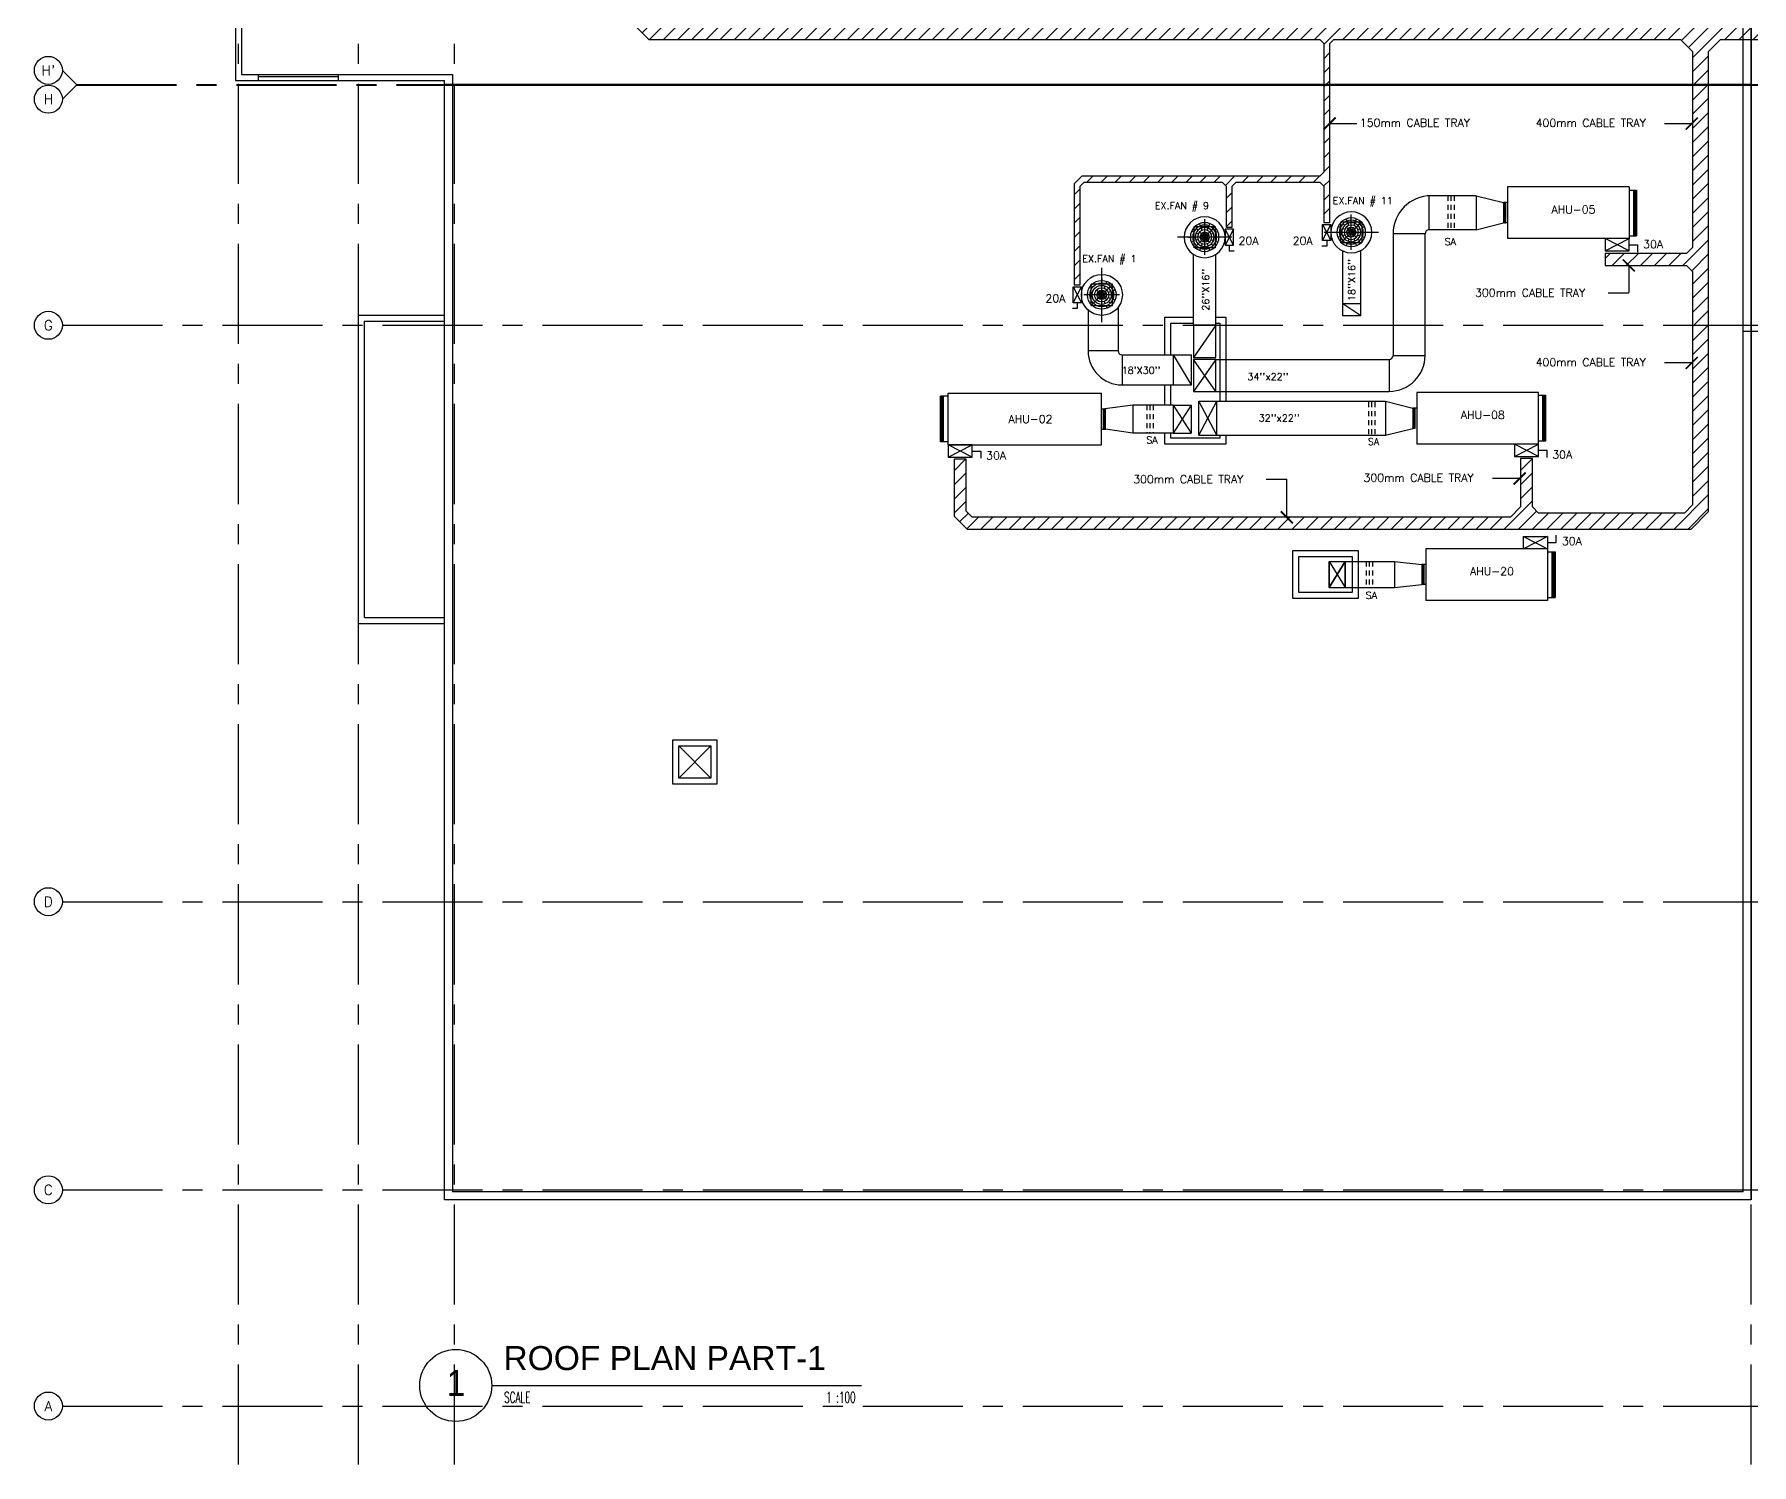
# Model space of a CAD drawing. Extents: x 88808.2 to 88901.9, y 39921.6 to 40000.1.
# Drawn here: x 88808.23 to 88851.14, y 39921.62 to 39957.35 of the extents above; entities that cross this region are included whole.
import ezdxf
from ezdxf.enums import TextEntityAlignment as Align

# ---------------------------------------------------------------- set-up
doc = ezdxf.new("R2010")
doc.units = 0
doc.header["$MEASUREMENT"] = 0
doc.linetypes.add('CENTERX2', pattern=[4, 2.5, -0.5, 0.5, -0.5])
doc.linetypes.add('HIDDEN2', pattern=[0.1875, 0.125, -0.0625])
doc.layers.get('0').update_dxf_attribs({"color": 9, "linetype": 'CONTINUOUS'})
for name, color, linetype in [('AX', 9, 'CONTINUOUS'), ('AX-CR', 7, 'CONTINUOUS'), ('AX-TXT', 6, 'CONTINUOUS'), ('AXES', 11, 'CENTERX2'), ('CER', 2, 'CONTINUOUS'), ('CTXT', 6, 'CONTINUOUS'), ('DOOR', 9, 'CONTINUOUS'), ('DOOR-NO', 11, 'CONTINUOUS'), ('DUCT', 11, 'CONTINUOUS'), ('E-HATCH', 11, 'CONTINUOUS'), ('E-SOCKETS', 4, 'CONTINUOUS'), ('E-TRAY', 2, 'CONTINUOUS'), ('E-TXT', 2, 'CONTINUOUS'), ('EJ', 9, 'CONTINUOUS'), ('EXDUCT', 11, 'CONTINUOUS'), ('PROJ-L', 9, 'CONTINUOUS'), ('RM-NAME', 2, 'CONTINUOUS'), ('ROOF', 9, 'CONTINUOUS'), ('ROOF1', 11, 'CONTINUOUS'), ('SAD', 11, 'CONTINUOUS'), ('SCD', 2, 'CONTINUOUS'), ('SHAFTS', 9, 'CONTINUOUS'), ('TEXT-AC', 2, 'CONTINUOUS'), ('TEXTN', 2, 'CONTINUOUS'), ('WALL', 9, 'CONTINUOUS'), ('WIN', 9, 'CONTINUOUS')]:
    doc.layers.add(name, color=color, linetype=linetype)
doc.styles.add('ROMANS', font='ROMANS.shx')
doc.styles.add('TTXT', font='ARIAL.TTF', dxfattribs={"width": 0.6})
doc.dimstyles.new('STANDARD in', dxfattribs={"dimtxt": 0.24, "dimasz": 0.1, "dimexe": 0.07, "dimexo": 0.07, "dimgap": 0.05, "dimtad": 1, "dimdec": 3, "dimzin": 0, "dimdsep": 46, "dimtxsty": 'ROMANS', "dimblk": 'ARCHTICK', "dimcen": 0.05, "dimdle": 0.05, "dimclrd": 4, "dimclre": 4, "dimclrt": 2, "dimadec": 0, "dimazin": 0, "dimtfac": 1, "dimtdec": 3, "dimtmove": 2, "dimatfit": 3, "dimldrblk": 'ARCHTICK', "dimfxl": 0, "dimtolj": 1, "dimtzin": 0, "dimarcsym": 0})

# ---------------------------------------------------------------- blocks, each defined once
blk = doc.blocks.new('AXL')
at = {"layer": 'AX-CR'}
blk.add_circle((-350, 0), 350, dxfattribs=at)
at = {"layer": 'AX-TXT', "style": 'ROMANS'}
blk.add_attdef('AX', text='', height=250, dxfattribs=at).set_placement((-350, 0), align=Align.MIDDLE)

msp = doc.modelspace()

# ---------------------------------------------------------------- hatches: boundary and pattern name
at = {"layer": 'DOOR-NO'}
h = msp.add_hatch(dxfattribs=at)
h.set_pattern_fill('ANSI37', color=11, scale=100, angle=180, style=0)
h.set_pattern_definition([(225, (88839.440736, 40112.311129), (0.0088388347, -0.0088388348), []), (315, (88839.440736, 40112.311129), (0.0088388347, 0.0088388348), [])])
h.paths.add_polyline_path([(88844.986, 39953.145), (88844.936, 39953.145), (88844.936, 39952.639), (88844.986, 39952.639)])
h = msp.add_hatch(dxfattribs=at)
h.set_pattern_fill('ANSI37', color=11, scale=100, style=0)
h.set_pattern_definition([(45, (88840.488557, 39788.318271), (-0.0088388347, 0.0088388348), []), (135, (88840.488557, 39788.318271), (-0.0088388347, -0.0088388348), [])])
h.paths.add_polyline_path([(88834.944, 39947.485), (88834.994, 39947.485), (88834.994, 39947.991), (88834.944, 39947.991)])
h = msp.add_hatch(dxfattribs=at)
h.set_pattern_fill('ANSI37', color=11, scale=100, angle=180, style=0)
h.set_pattern_definition([(225, (88837.175992, 40107.178969), (0.0088388347, -0.0088388348), []), (315, (88837.175992, 40107.178969), (0.0088388347, 0.0088388348), [])])
h.paths.add_polyline_path([(88842.721, 39948.012), (88842.671, 39948.012), (88842.671, 39947.506), (88842.721, 39947.506)])
h = msp.add_hatch(dxfattribs=at)
h.set_pattern_fill('ANSI37', color=11, scale=100, angle=180, style=0)
h.set_pattern_definition([(225, (88837.404071, 40103.273572), (0.0088388347, -0.0088388348), []), (315, (88837.404071, 40103.273572), (0.0088388347, 0.0088388348), [])])
h.paths.add_polyline_path([(88842.949, 39944.107), (88842.899, 39944.107), (88842.899, 39943.601), (88842.949, 39943.601)])
at = {"layer": 'E-HATCH', "linetype": 'Continuous'}
h = msp.add_hatch(dxfattribs=at)
h.set_pattern_fill('ANSI31', color=256, scale=2, style=0)
h.paths.add_polyline_path([(88858.336, 39957.819), (88858.236, 39957.919), (88858.236, 39959.45), (88857.636, 39959.45), (88857.636, 39958.019), (88857.436, 39957.819), (88856.679, 39957.819), (88856.479, 39958.019), (88856.479, 39959.45), (88855.879, 39959.45), (88855.879, 39958.019), (88855.679, 39957.819), (88850.265, 39957.819), (88849.965, 39958.119), (88849.965, 39968.695), (88849.639, 39969.02), (88845.47, 39969.02), (88845.47, 39968.72), (88849.515, 39968.72), (88849.665, 39968.57), (88849.665, 39958.119), (88849.365, 39957.819), (88841.154, 39957.819), (88841.054, 39957.919), (88841.054, 39961.442), (88840.904, 39961.442), (88840.904, 39957.919), (88840.804, 39957.819), (88836.322, 39957.819), (88836.222, 39957.919), (88836.222, 39959.481), (88836.072, 39959.481), (88836.072, 39957.919), (88835.972, 39957.819), (88830.65, 39957.819), (88830.45, 39958.019), (88830.45, 39965.443), (88830.05, 39965.443), (88830.05, 39958.019), (88829.65, 39957.619), (88823.752, 39957.619), (88823.552, 39957.819), (88823.552, 39976.092), (88823.152, 39976.092), (88823.152, 39957.653), (88823.586, 39957.219), (88840.348, 39957.219), (88840.448, 39957.119), (88840.448, 39953.904), (88840.348, 39953.804), (88834.402, 39953.804), (88834.215, 39953.617), (88834.215, 39951.091), (88834.365, 39951.091), (88834.365, 39953.554), (88834.465, 39953.654), (88837.912, 39953.654), (88838.012, 39953.554), (88838.012, 39952.531), (88838.162, 39952.531), (88838.162, 39953.554), (88838.262, 39953.654), (88840.348, 39953.654), (88840.448, 39953.554), (88840.448, 39952.652), (88840.598, 39952.652), (88840.598, 39957.119), (88840.698, 39957.219), (88849.365, 39957.219), (88849.665, 39956.919), (88849.665, 39952.025), (88849.515, 39951.875), (88847.476, 39951.875), (88847.476, 39951.575), (88849.515, 39951.575), (88849.665, 39951.425), (88849.665, 39945.591), (88849.465, 39945.391), (88845.811, 39945.391), (88845.661, 39945.541), (88845.661, 39946.755), (88845.361, 39946.755), (88845.361, 39945.541), (88845.111, 39945.291), (88831.664, 39945.291), (88831.514, 39945.441), (88831.514, 39946.734), (88831.214, 39946.734), (88831.214, 39945.316), (88831.539, 39944.991), (88849.63, 39944.991), (88850.065, 39945.425), (88850.065, 39956.919), (88850.365, 39957.219), (88862.173, 39957.219), (88862.173, 39957.819), (88859.36, 39957.819), (88859.16, 39958.019), (88859.16, 39959.45), (88858.56, 39959.45), (88858.56, 39957.919), (88858.46, 39957.819)])

# ---------------------------------------------------------------- linework, layer by layer
at = {"layer": 'AXES'}
for p, q in [((88813.33, 39921.615), (88813.33, 39999.428)), ((88816.33, 39921.615), (88816.33, 39999.428)), ((88818.73, 39921.615), (88818.73, 39999.428)), ((88851.13, 39921.615), (88851.13, 39999.078)), ((88809.28, 39956.1), (88808.93, 39956.45)), ((88809.28, 39956.08), (88808.93, 39955.73)), ((88809.28, 39956.1), (88876.97, 39956.1)), ((88809.28, 39956.08), (88876.97, 39956.08)), ((88808.93, 39950.08), (88876.97, 39950.08)), ((88808.93, 39935.68), (88876.97, 39935.68)), ((88808.93, 39928.48), (88876.97, 39928.48)), ((88808.93, 39923.08), (88876.97, 39923.08))]:
    msp.add_line(p, q, dxfattribs=at)
at = {"layer": 'CER', "color": 6}
msp.add_line((88819.659, 39923.593), (88828.897, 39923.593), dxfattribs=at)
msp.add_circle((88818.759, 39923.593), 0.9, dxfattribs=at)
at = {"layer": 'DOOR', "color": 0, "linetype": 'Continuous'}
msp.add_line((88850.93, 39949.93), (88860.97, 39949.93), dxfattribs=at)
at = {"layer": 'DOOR-NO'}
for p, q in [((88848.076, 39953.537), (88845.036, 39953.537)), ((88845.036, 39953.537), (88845.036, 39952.247)), ((88848.076, 39953.537), (88848.076, 39952.247)), ((88848.076, 39953.537), (88848.076, 39952.247)), ((88848.076, 39953.458), (88848.265, 39953.458)), ((88848.188, 39953.458), (88848.188, 39952.316)), ((88848.22, 39953.458), (88848.22, 39952.316)), ((88848.238, 39953.467), (88848.238, 39952.325)), ((88848.265, 39953.458), (88848.265, 39952.316)), ((88848.076, 39952.247), (88845.036, 39952.247)), ((88848.076, 39952.316), (88848.265, 39952.316)), ((88831.064, 39948.383), (88834.894, 39948.383)), ((88831.064, 39947.093), (88831.064, 39948.383)), ((88834.894, 39947.093), (88834.894, 39948.383)), ((88842.771, 39948.404), (88842.771, 39947.114)), ((88845.811, 39948.404), (88842.771, 39948.404)), ((88845.811, 39947.114), (88845.811, 39948.404)), ((88845.811, 39947.114), (88845.811, 39948.404)), ((88831.064, 39948.314), (88830.875, 39948.314)), ((88830.875, 39947.171), (88830.875, 39948.314)), ((88830.902, 39947.162), (88830.902, 39948.305)), ((88830.92, 39947.171), (88830.92, 39948.314)), ((88830.951, 39947.171), (88830.951, 39948.314)), ((88845.811, 39948.335), (88846, 39948.335)), ((88845.923, 39947.193), (88845.923, 39948.335)), ((88845.955, 39947.193), (88845.955, 39948.335)), ((88845.973, 39947.184), (88845.973, 39948.326)), ((88846, 39947.193), (88846, 39948.335)), ((88831.064, 39947.171), (88830.875, 39947.171)), ((88831.064, 39947.093), (88834.894, 39947.093)), ((88845.811, 39947.114), (88842.771, 39947.114)), ((88845.811, 39947.193), (88846, 39947.193)), ((88846.039, 39944.499), (88842.999, 39944.499)), ((88842.999, 39944.499), (88842.999, 39943.209)), ((88846.039, 39944.499), (88846.039, 39943.209)), ((88846.039, 39944.499), (88846.039, 39943.209)), ((88846.039, 39944.421), (88846.228, 39944.421)), ((88846.151, 39944.421), (88846.151, 39943.278)), ((88846.183, 39944.421), (88846.183, 39943.278)), ((88846.201, 39944.43), (88846.201, 39943.287)), ((88846.228, 39944.421), (88846.228, 39943.278)), ((88846.039, 39943.209), (88842.999, 39943.209)), ((88846.039, 39943.278), (88846.228, 39943.278))]:
    msp.add_line(p, q, dxfattribs=at)
at = {"layer": 'DOOR-NO', "color": 3}
for p, q in [((88844.936, 39953.145), (88844.936, 39952.639)), ((88845.036, 39953.145), (88844.936, 39953.145)), ((88844.986, 39953.145), (88844.986, 39952.639)), ((88845.036, 39952.639), (88844.936, 39952.639)), ((88834.894, 39947.991), (88834.994, 39947.991)), ((88834.944, 39947.485), (88834.944, 39947.991)), ((88834.994, 39947.485), (88834.994, 39947.991)), ((88842.671, 39948.012), (88842.671, 39947.506)), ((88842.771, 39948.012), (88842.671, 39948.012)), ((88842.721, 39948.012), (88842.721, 39947.506)), ((88834.894, 39947.485), (88834.994, 39947.485)), ((88842.899, 39944.107), (88842.899, 39943.601)), ((88842.999, 39944.107), (88842.899, 39944.107)), ((88842.949, 39944.107), (88842.949, 39943.601)), ((88842.999, 39943.601), (88842.899, 39943.601))]:
    msp.add_line(p, q, dxfattribs=at)
at = {"layer": 'DUCT'}
for p, q in [((88843.081, 39952.467), (88843.081, 39953.317)), ((88844.255, 39953.317), (88843.131, 39953.317)), ((88844.255, 39953.317), (88844.936, 39953.145)), ((88844.255, 39953.317), (88844.255, 39952.467)), ((88842.181, 39952.367), (88842.181, 39949.33)), ((88842.981, 39952.367), (88842.181, 39952.367)), ((88842.981, 39949.33), (88842.981, 39952.367)), ((88844.255, 39952.467), (88843.081, 39952.467)), ((88844.255, 39952.467), (88844.936, 39952.639)), ((88837.195, 39950.08), (88837.195, 39951.852)), ((88837.755, 39950.08), (88837.755, 39951.855)), ((88840.921, 39950.319), (88840.921, 39951.938)), ((88841.371, 39950.319), (88841.371, 39951.947)), ((88837.755, 39949.23), (88842.081, 39949.23)), ((88842.081, 39949.23), (88842.081, 39948.43)), ((88842.181, 39949.33), (88842.981, 39949.33)), ((88837.755, 39948.43), (88842.081, 39948.43)), ((88835.675, 39948.088), (88834.981, 39947.991)), ((88835.675, 39948.088), (88835.675, 39947.388)), ((88836.687, 39948.088), (88835.675, 39948.088)), ((88836.687, 39948.088), (88837.137, 39948.088)), ((88841.99, 39948.184), (88842.671, 39948.012)), ((88841.99, 39948.184), (88841.99, 39947.334)), ((88841.99, 39947.334), (88842.671, 39947.506)), ((88835.675, 39947.388), (88834.994, 39947.485)), ((88836.687, 39947.388), (88835.675, 39947.388)), ((88836.687, 39947.388), (88837.137, 39947.388)), ((88842.218, 39944.179), (88842.218, 39943.529)), ((88842.218, 39944.179), (88842.899, 39944.107)), ((88842.218, 39943.529), (88842.899, 39943.601))]:
    msp.add_line(p, q, dxfattribs=at)
at = {"layer": 'DUCT', "color": 11}
for p, q in [((88837.473, 39951.844), (88837.473, 39952.731)), ((88841.401, 39952.666), (88840.873, 39952.138)), ((88840.873, 39952.138), (88840.873, 39952.666)), ((88840.873, 39952.666), (88841.401, 39952.666)), ((88841.034, 39952.682), (88841.012, 39952.738)), ((88841.137, 39951.964), (88841.137, 39952.851)), ((88841.244, 39952.682), (88841.266, 39952.738)), ((88841.401, 39952.666), (88841.401, 39952.138)), ((88838.155, 39952.281), (88836.793, 39952.281)), ((88837.203, 39952.404), (88837.148, 39952.428)), ((88837.178, 39952.286), (88837.238, 39952.286)), ((88837.737, 39952.545), (88837.209, 39952.017)), ((88837.209, 39952.017), (88837.209, 39952.545)), ((88837.209, 39952.545), (88837.737, 39952.545)), ((88837.31, 39952.221), (88837.255, 39952.199)), ((88837.313, 39952.356), (88837.258, 39952.38)), ((88837.31, 39952.455), (88837.268, 39952.498)), ((88837.369, 39952.562), (88837.347, 39952.618)), ((88837.474, 39952.284), (88837.352, 39952.411)), ((88837.474, 39952.286), (88837.352, 39952.158)), ((88837.474, 39952.286), (88837.366, 39952.243)), ((88837.474, 39952.286), (88837.368, 39952.332)), ((88837.411, 39952.45), (88837.39, 39952.506)), ((88837.474, 39952.284), (88837.433, 39952.394)), ((88837.474, 39952.286), (88837.433, 39952.176)), ((88837.474, 39952.284), (88837.597, 39952.411)), ((88837.474, 39952.284), (88837.516, 39952.394)), ((88837.474, 39952.286), (88837.581, 39952.332)), ((88837.474, 39952.286), (88837.582, 39952.243)), ((88837.474, 39952.286), (88837.597, 39952.158)), ((88837.474, 39952.286), (88837.516, 39952.176)), ((88837.537, 39952.45), (88837.558, 39952.506)), ((88837.58, 39952.562), (88837.601, 39952.618)), ((88837.636, 39952.356), (88837.691, 39952.38)), ((88837.638, 39952.455), (88837.68, 39952.498)), ((88837.638, 39952.221), (88837.694, 39952.199)), ((88837.77, 39952.286), (88837.71, 39952.286)), ((88837.737, 39952.545), (88837.737, 39952.017)), ((88837.746, 39952.404), (88837.801, 39952.428)), ((88841.82, 39952.402), (88840.458, 39952.402)), ((88840.864, 39952.297), (88840.808, 39952.275)), ((88840.867, 39952.524), (88840.812, 39952.548)), ((88840.843, 39952.406), (88840.903, 39952.406)), ((88840.975, 39952.341), (88840.919, 39952.319)), ((88840.977, 39952.476), (88840.922, 39952.5)), ((88840.975, 39952.575), (88840.933, 39952.618)), ((88840.975, 39952.236), (88840.933, 39952.192)), ((88841.139, 39952.405), (88841.016, 39952.532)), ((88841.139, 39952.406), (88841.016, 39952.279)), ((88841.139, 39952.406), (88841.031, 39952.363)), ((88841.139, 39952.406), (88841.032, 39952.452)), ((88841.076, 39952.57), (88841.055, 39952.626)), ((88841.076, 39952.24), (88841.055, 39952.184)), ((88841.139, 39952.405), (88841.097, 39952.514)), ((88841.139, 39952.406), (88841.097, 39952.296)), ((88841.139, 39952.405), (88841.261, 39952.532)), ((88841.139, 39952.405), (88841.18, 39952.514)), ((88841.139, 39952.406), (88841.245, 39952.452)), ((88841.139, 39952.406), (88841.247, 39952.363)), ((88841.139, 39952.406), (88841.261, 39952.279)), ((88841.139, 39952.406), (88841.18, 39952.296)), ((88841.202, 39952.57), (88841.223, 39952.626)), ((88841.202, 39952.24), (88841.223, 39952.184)), ((88841.3, 39952.476), (88841.355, 39952.5)), ((88841.303, 39952.575), (88841.345, 39952.618)), ((88841.303, 39952.341), (88841.359, 39952.319)), ((88841.303, 39952.236), (88841.345, 39952.192)), ((88841.435, 39952.406), (88841.375, 39952.406)), ((88841.41, 39952.524), (88841.465, 39952.548)), ((88841.414, 39952.297), (88841.47, 39952.275)), ((88837.199, 39952.176), (88837.143, 39952.154)), ((88837.737, 39952.017), (88837.209, 39952.017)), ((88837.31, 39952.115), (88837.268, 39952.072)), ((88837.369, 39952.008), (88837.347, 39951.952)), ((88837.411, 39952.12), (88837.39, 39952.064)), ((88837.537, 39952.12), (88837.558, 39952.064)), ((88837.58, 39952.008), (88837.601, 39951.952)), ((88837.638, 39952.115), (88837.68, 39952.072)), ((88837.75, 39952.176), (88837.805, 39952.154)), ((88841.401, 39952.138), (88840.873, 39952.138)), ((88841.034, 39952.128), (88841.012, 39952.072)), ((88841.244, 39952.128), (88841.266, 39952.072)), ((88834.904, 39950.159), (88834.904, 39951.52)), ((88834.64, 39950.577), (88834.64, 39951.105)), ((88834.64, 39950.577), (88835.168, 39951.105)), ((88835.168, 39951.105), (88834.64, 39951.105)), ((88834.901, 39950.84), (88834.774, 39950.962)), ((88834.9, 39950.84), (88834.853, 39950.946)), ((88834.9, 39951.252), (88834.9, 39951.196)), ((88834.9, 39951.136), (88834.9, 39951.076)), ((88834.9, 39950.84), (88835.027, 39950.962)), ((88834.9, 39950.84), (88834.943, 39950.948)), ((88834.965, 39951.003), (88834.987, 39951.059)), ((88835.009, 39951.115), (88835.031, 39951.171)), ((88835.07, 39951.004), (88835.113, 39951.045)), ((88835.168, 39950.577), (88835.168, 39951.105)), ((88835.178, 39950.945), (88835.234, 39950.966)), ((88835.341, 39950.841), (88834.455, 39950.841)), ((88834.64, 39950.577), (88835.168, 39950.577)), ((88834.901, 39950.84), (88834.774, 39950.717)), ((88834.901, 39950.84), (88834.792, 39950.881)), ((88834.901, 39950.84), (88834.792, 39950.798)), ((88834.9, 39950.84), (88834.853, 39950.733)), ((88834.9, 39950.84), (88835.009, 39950.881)), ((88834.9, 39950.84), (88835.027, 39950.717)), ((88834.9, 39950.84), (88835.009, 39950.798)), ((88834.9, 39950.84), (88834.943, 39950.732)), ((88834.9, 39950.544), (88834.9, 39950.604)), ((88834.965, 39950.676), (88834.987, 39950.62)), ((88835.009, 39950.564), (88835.031, 39950.508)), ((88835.065, 39950.902), (88835.121, 39950.924)), ((88835.065, 39950.777), (88835.121, 39950.756)), ((88835.07, 39950.675), (88835.113, 39950.634)), ((88835.178, 39950.734), (88835.234, 39950.713))]:
    msp.add_line(p, q, dxfattribs=at)
at = {"layer": 'DUCT', "color": 1}
for p, q in [((88837.062, 39952.286), (88837.118, 39952.286)), ((88840.727, 39952.406), (88840.783, 39952.406))]:
    msp.add_line(p, q, dxfattribs=at)
at = {"layer": 'DUCT', "linetype": 'ByBlock'}
for p, q in [((88837.755, 39950.08), (88837.195, 39949.28)), ((88837.755, 39948.43), (88837.195, 39949.23)), ((88837.755, 39949.23), (88837.195, 39948.43)), ((88837.777, 39948.184), (88841.99, 39948.184)), ((88837.777, 39947.334), (88841.99, 39947.334)), ((88840.586, 39944.179), (88842.218, 39944.179)), ((88840.586, 39944.179), (88842.218, 39944.179)), ((88840.586, 39943.529), (88840.586, 39944.179)), ((88840.586, 39944.179), (88840.586, 39943.529)), ((88840.986, 39943.529), (88840.986, 39944.179)), ((88840.986, 39944.179), (88840.986, 39943.529)), ((88840.586, 39943.529), (88842.218, 39943.529)), ((88840.586, 39943.529), (88842.218, 39943.529))]:
    msp.add_line(p, q, dxfattribs=at)
at = {"layer": 'DUCT', "color": 2, "linetype": 'ByBlock'}
for p, q in [((88840.586, 39943.529), (88840.986, 39944.179)), ((88840.586, 39944.179), (88840.986, 39943.529)), ((88840.986, 39944.179), (88840.586, 39943.529))]:
    msp.add_line(p, q, dxfattribs=at)
at = {"layer": 'DUCT', "color": 2}
msp.add_line((88840.586, 39944.179), (88840.986, 39943.529), dxfattribs=at)
at = {"layer": 'DUCT', "linetype": 'ByBlock'}
for points in [[(88837.195, 39950.08), (88837.195, 39949.28), (88837.755, 39949.28), (88837.755, 39950.08)], [(88837.195, 39949.23), (88837.195, 39948.43), (88837.755, 39948.43), (88837.755, 39949.23)]]:
    msp.add_lwpolyline(points, close=True, dxfattribs=at)
at = {"layer": 'DUCT'}
for radius in [0.1, 0.9]:
    msp.add_arc((88842.081, 39949.33), radius, 270, 0, dxfattribs=at)
for centre, major_axis, start_param, end_param in [((88843.131, 39952.367), (0.672, 0.672), 0.785398, 2.356194), ((88843.081, 39952.367), (0.0707, 0.0707), 0.785398, 2.356194), ((88834.904, 39950.841), (-0.362, 0.362), 3.926991, 10.210176)]:
    msp.add_ellipse(centre, major_axis=major_axis, ratio=1, start_param=start_param, end_param=end_param, dxfattribs=at)
at = {"layer": 'DUCT', "extrusion": (0, 0, -1)}
for centre in [(88837.473, 39952.281), (88841.137, 39952.402)]:
    msp.add_ellipse(centre, major_axis=(-0.362, -0.362), ratio=1, start_param=3.926991, end_param=10.210176, dxfattribs=at)
at = {"layer": 'DUCT', "color": 11, "extrusion": (0, 0, -1)}
for centre, major_axis, start_param, end_param in [((88837.473, 39952.286), (0.253, -0.253), 5.497787, 11.780972), ((88841.137, 39952.406), (0.253, -0.253), 5.497787, 11.780972), ((88841.137, 39952.406), (0.211, -0.211), 5.497787, 11.780972), ((88841.137, 39952.406), (-0.168, -0.168), 3.926991, 10.210176), ((88837.473, 39952.286), (-0.211, -0.211), 3.926991, 10.210176), ((88837.473, 39952.286), (-0.168, -0.168), 3.926991, 10.210176), ((88837.473, 39952.286), (0.126, -0.126), 5.497787, 11.780972), ((88837.473, 39952.286), (-0.0832, -0.0832), 3.926991, 10.210176), ((88841.137, 39952.406), (0.126, -0.126), 5.497787, 11.780972), ((88841.137, 39952.406), (0.0832, -0.0832), 5.497787, 11.780972)]:
    msp.add_ellipse(centre, major_axis=major_axis, ratio=1, start_param=start_param, end_param=end_param, dxfattribs=at)
at = {"layer": 'DUCT', "color": 11}
for major_axis, start_param, end_param in [((0.253, 0.253), 5.497787, 11.780972), ((0.211, 0.211), 5.497787, 11.780972), ((-0.168, 0.168), 3.926991, 10.210176), ((0.126, 0.126), 5.497787, 11.780972), ((-0.0832, 0.0832), 3.926991, 10.210176)]:
    msp.add_ellipse((88834.9, 39950.841), major_axis=major_axis, ratio=1, start_param=start_param, end_param=end_param, dxfattribs=at)
at = {"layer": 'E-SOCKETS'}
for p, q in [((88838.087, 39952.081), (88838.087, 39951.939)), ((88838.087, 39951.939), (88838.208, 39951.939)), ((88840.523, 39952.059), (88840.402, 39952.059)), ((88840.523, 39952.202), (88840.523, 39952.059)), ((88848.076, 39952.092), (88848.29, 39952.092)), ((88848.29, 39952.092), (88848.29, 39951.911)), ((88834.29, 39950.499), (88834.169, 39950.499)), ((88834.29, 39950.641), (88834.29, 39950.499)), ((88831.664, 39946.938), (88831.878, 39946.938)), ((88831.878, 39946.938), (88831.878, 39946.757)), ((88845.811, 39946.96), (88846.025, 39946.96)), ((88846.025, 39946.96), (88846.025, 39946.779)), ((88846.039, 39944.653), (88846.253, 39944.653)), ((88846.253, 39944.653), (88846.253, 39944.835))]:
    msp.add_line(p, q, dxfattribs=at)
for points in [[(88837.984, 39952.081), (88838.19, 39952.081), (88837.984, 39952.481), (88837.984, 39952.481)], [(88837.984, 39952.081), (88838.19, 39952.081), (88838.19, 39952.481), (88837.984, 39952.481)], [(88837.984, 39952.081), (88838.19, 39952.081), (88838.19, 39952.481), (88838.19, 39952.481)], [(88840.626, 39952.202), (88840.42, 39952.202), (88840.42, 39952.602), (88840.42, 39952.602)], [(88840.626, 39952.202), (88840.42, 39952.202), (88840.42, 39952.602), (88840.626, 39952.602)], [(88840.626, 39952.202), (88840.42, 39952.202), (88840.626, 39952.602), (88840.626, 39952.602)], [(88847.476, 39952.247), (88847.476, 39951.937), (88848.076, 39952.247), (88848.076, 39952.247)], [(88847.476, 39952.247), (88847.476, 39951.937), (88848.076, 39951.937), (88848.076, 39952.247)], [(88847.476, 39952.247), (88847.476, 39951.937), (88848.076, 39951.937), (88848.076, 39951.937)], [(88834.393, 39950.641), (88834.187, 39950.641), (88834.393, 39951.041), (88834.393, 39951.041)], [(88834.393, 39950.641), (88834.187, 39950.641), (88834.187, 39951.041), (88834.393, 39951.041)], [(88834.393, 39950.641), (88834.187, 39950.641), (88834.187, 39951.041), (88834.187, 39951.041)], [(88831.064, 39947.093), (88831.064, 39946.784), (88831.664, 39946.784), (88831.664, 39946.784)], [(88831.064, 39947.093), (88831.064, 39946.784), (88831.664, 39946.784), (88831.664, 39947.093)], [(88831.064, 39947.093), (88831.064, 39946.784), (88831.664, 39947.093), (88831.664, 39947.093)], [(88845.211, 39947.114), (88845.211, 39946.805), (88845.811, 39946.805), (88845.811, 39946.805)], [(88845.211, 39947.114), (88845.211, 39946.805), (88845.811, 39946.805), (88845.811, 39947.114)], [(88845.211, 39947.114), (88845.211, 39946.805), (88845.811, 39947.114), (88845.811, 39947.114)], [(88845.439, 39944.499), (88845.439, 39944.808), (88846.039, 39944.499), (88846.039, 39944.499)], [(88845.439, 39944.499), (88845.439, 39944.808), (88846.039, 39944.808), (88846.039, 39944.499)], [(88845.439, 39944.499), (88845.439, 39944.808), (88846.039, 39944.808), (88846.039, 39944.808)]]:
    msp.add_lwpolyline(points, close=True, dxfattribs=at)
at = {"layer": 'E-TRAY', "color": 4}
for p, q in [((88838.012, 39952.081), (88838.162, 39952.081)), ((88840.598, 39952.202), (88840.448, 39952.202)), ((88834.365, 39950.641), (88834.215, 39950.641)), ((88847.554, 39950.895), (88848.068, 39950.895)), ((88839.013, 39946.234), (88839.527, 39946.234))]:
    msp.add_line(p, q, dxfattribs=at)
msp.add_lwpolyline([(88823.152, 39957.653), (88823.586, 39957.219), (88840.348, 39957.219), (88840.448, 39957.119), (88840.448, 39953.904), (88840.348, 39953.804), (88834.402, 39953.804), (88834.215, 39953.617), (88834.215, 39951.091), (88834.365, 39951.091), (88834.365, 39953.554), (88834.465, 39953.654), (88837.912, 39953.654), (88838.012, 39953.554), (88838.012, 39952.531), (88838.162, 39952.531), (88838.162, 39953.554), (88838.262, 39953.654), (88840.348, 39953.654), (88840.448, 39953.554), (88840.448, 39952.652), (88840.598, 39952.652), (88840.598, 39957.119), (88840.698, 39957.219), (88849.365, 39957.219), (88849.665, 39956.919), (88849.665, 39952.025), (88849.515, 39951.875), (88847.476, 39951.875), (88847.476, 39951.575), (88849.515, 39951.575), (88849.665, 39951.425), (88849.665, 39945.591), (88849.465, 39945.391), (88845.811, 39945.391), (88845.661, 39945.541), (88845.661, 39946.755), (88845.361, 39946.755), (88845.361, 39945.541), (88845.111, 39945.291), (88831.664, 39945.291), (88831.514, 39945.441), (88831.514, 39946.734), (88831.214, 39946.734), (88831.214, 39945.316), (88831.539, 39944.991), (88849.63, 39944.991), (88850.065, 39945.425), (88850.065, 39956.919), (88850.365, 39957.219), (88862.173, 39957.219)], dxfattribs=at)
at = {"layer": 'EJ'}
for p, q in [((88851.13, 39928.23), (88851.13, 39987.55)), ((88818.48, 39956.1), (88894.046, 39956.1)), ((88818.48, 39956.08), (88894.046, 39956.08))]:
    msp.add_line(p, q, dxfattribs=at)
at = {"layer": 'EXDUCT', "linetype": 'Continuous'}
for p, q in [((88835.309, 39950.53), (88835.309, 39949.442)), ((88834.559, 39950.456), (88834.559, 39949.442)), ((88835.309, 39949.442), (88834.559, 39949.442)), ((88835.409, 39949.342), (88836.693, 39949.342)), ((88835.409, 39949.342), (88835.409, 39948.592)), ((88836.693, 39948.592), (88836.693, 39949.342)), ((88836.693, 39949.342), (88837.143, 39949.342)), ((88837.143, 39948.592), (88837.143, 39949.342)), ((88835.409, 39948.592), (88836.693, 39948.592)), ((88836.693, 39948.592), (88837.143, 39948.592))]:
    msp.add_line(p, q, dxfattribs=at)
at = {"layer": 'EXDUCT', "linetype": 'ByBlock'}
for p, q in [((88841.371, 39950.619), (88840.921, 39950.619)), ((88841.371, 39950.319), (88840.921, 39950.619)), ((88841.371, 39950.319), (88840.921, 39950.319))]:
    msp.add_line(p, q, dxfattribs=at)
at = {"layer": 'EXDUCT', "linetype": 'Continuous'}
for radius in [0.85, 0.1]:
    msp.add_arc((88835.409, 39949.442), radius, 180, 270, dxfattribs=at)
at = {"layer": 'PROJ-L'}
for p, q in [((88816.33, 39942.631), (88816.33, 39950.33)), ((88816.33, 39950.33), (88818.48, 39950.33)), ((88816.48, 39942.781), (88816.48, 39950.18)), ((88816.48, 39950.18), (88818.48, 39950.18)), ((88816.48, 39942.781), (88818.48, 39942.781)), ((88816.33, 39942.631), (88818.48, 39942.631))]:
    msp.add_line(p, q, dxfattribs=at)
at = {"layer": 'ROOF'}
for p, q in [((88851.13, 39987.55), (88851.13, 39928.23)), ((88850.93, 39928.43), (88850.93, 39987.35)), ((88815.83, 39956.35), (88818.68, 39956.35)), ((88816.405, 39956.2), (88818.48, 39956.2)), ((88851.13, 39956.1), (88818.48, 39956.1)), ((88851.13, 39956.08), (88818.48, 39956.08))]:
    msp.add_line(p, q, dxfattribs=at)
at = {"layer": 'ROOF', "color": 0, "linetype": 'Continuous'}
for p, q in [((88818.48, 39928.23), (88818.48, 39956.2)), ((88818.68, 39956.35), (88818.68, 39950.33)), ((88818.68, 39950.33), (88818.68, 39928.43)), ((88851.13, 39928.23), (88818.48, 39928.23)), ((88850.93, 39928.43), (88818.68, 39928.43))]:
    msp.add_line(p, q, dxfattribs=at)
at = {"layer": 'ROOF1'}
for p, q in [((88841.315, 39944.442), (88839.665, 39944.442)), ((88839.665, 39944.442), (88839.665, 39943.267)), ((88841.165, 39944.292), (88839.815, 39944.292)), ((88839.815, 39944.292), (88839.815, 39943.417)), ((88841.165, 39943.417), (88841.165, 39944.292)), ((88841.315, 39943.267), (88841.315, 39944.442)), ((88839.665, 39943.267), (88841.315, 39943.267)), ((88839.815, 39943.417), (88841.165, 39943.417))]:
    msp.add_line(p, q, dxfattribs=at)
at = {"layer": 'SAD', "color": 2, "linetype": 'HIDDEN2'}
for p, q in [((88843.546, 39953.317), (88843.546, 39952.467)), ((88843.623, 39953.317), (88843.623, 39952.467)), ((88843.706, 39953.317), (88843.706, 39952.467)), ((88836.026, 39948.088), (88836.026, 39947.388)), ((88836.103, 39948.088), (88836.103, 39947.388)), ((88836.186, 39948.088), (88836.186, 39947.388)), ((88841.563, 39948.159), (88841.563, 39947.359)), ((88841.64, 39948.159), (88841.64, 39947.359)), ((88841.723, 39948.159), (88841.723, 39947.359)), ((88841.509, 39944.179), (88841.509, 39943.529)), ((88841.587, 39944.179), (88841.587, 39943.529)), ((88841.67, 39944.179), (88841.67, 39943.529))]:
    msp.add_line(p, q, dxfattribs=at)
at = {"layer": 'SAD'}
for p, q in [((88837.143, 39948.592), (88836.693, 39949.342)), ((88837.137, 39948.088), (88836.687, 39947.388)), ((88836.687, 39948.088), (88837.137, 39947.388)), ((88836.687, 39948.088), (88836.687, 39947.388)), ((88837.137, 39948.088), (88837.137, 39947.388)), ((88837.327, 39947.334), (88837.777, 39948.184)), ((88837.777, 39947.334), (88837.327, 39948.184)), ((88837.327, 39947.334), (88837.327, 39948.184)), ((88837.327, 39948.184), (88837.777, 39948.184)), ((88837.777, 39947.334), (88837.777, 39948.184)), ((88837.327, 39947.334), (88837.777, 39947.334))]:
    msp.add_line(p, q, dxfattribs=at)
at = {"layer": 'SHAFTS', "color": 7}
for p, q in [((88836.481, 39950.28), (88837.195, 39950.28)), ((88836.481, 39949.342), (88836.481, 39950.28)), ((88836.631, 39950.13), (88837.195, 39950.13)), ((88836.631, 39949.342), (88836.631, 39950.13)), ((88837.755, 39950.28), (88838.005, 39950.28)), ((88837.755, 39950.13), (88837.855, 39950.13)), ((88837.855, 39950.13), (88837.855, 39948.184)), ((88838.005, 39950.28), (88838.005, 39948.184)), ((88836.481, 39948.088), (88836.481, 39948.592)), ((88836.631, 39948.088), (88836.631, 39948.592)), ((88836.481, 39947.11), (88836.481, 39947.388)), ((88838.005, 39947.11), (88836.481, 39947.11)), ((88836.631, 39947.26), (88836.631, 39947.388)), ((88837.855, 39947.26), (88836.631, 39947.26)), ((88837.855, 39947.334), (88837.855, 39947.26)), ((88838.005, 39947.334), (88838.005, 39947.11))]:
    msp.add_line(p, q, dxfattribs=at)
at = {"layer": 'SHAFTS', "color": 97, "linetype": 'Continuous'}
for p, q in [((88825.13, 39939.57), (88824.33, 39938.77)), ((88824.33, 39939.57), (88825.13, 39938.77))]:
    msp.add_line(p, q, dxfattribs=at)
at = {"layer": 'SHAFTS', "color": 7}
for points in [[(88824.18, 39939.72), (88825.28, 39939.72), (88825.28, 39938.62), (88824.18, 39938.62)], [(88824.33, 39939.57), (88825.13, 39939.57), (88825.13, 39938.77), (88824.33, 39938.77)]]:
    msp.add_lwpolyline(points, close=True, dxfattribs=at)
at = {"layer": 'WALL'}
for p, q in [((88813.255, 39961.975), (88813.255, 39956.2)), ((88813.405, 39961.975), (88813.405, 39956.35)), ((88813.255, 39956.2), (88813.83, 39956.2)), ((88813.405, 39956.35), (88813.83, 39956.35)), ((88813.83, 39956.2), (88813.83, 39956.35)), ((88815.83, 39956.2), (88815.83, 39956.35)), ((88815.83, 39956.2), (88816.405, 39956.2))]:
    msp.add_line(p, q, dxfattribs=at)
at = {"layer": 'WIN'}
for p, q in [((88813.83, 39956.35), (88815.83, 39956.35)), ((88813.83, 39956.3), (88815.83, 39956.3)), ((88813.83, 39956.2), (88815.83, 39956.2))]:
    msp.add_line(p, q, dxfattribs=at)

# ---------------------------------------------------------------- block references
at = {"layer": 'AX', "xscale": 0.001, "yscale": 0.001, "zscale": 0.001}
for p, values in [((88808.93, 39956.45), {'AX': "H'"}), ((88808.93, 39955.73), {'AX': 'H'}), ((88808.93, 39950.08), {'AX': 'G'}), ((88808.93, 39935.68), {'AX': 'D'}), ((88808.93, 39928.48), {'AX': 'C'}), ((88808.93, 39923.08), {'AX': 'A'})]:
    msp.add_blockref('AXL', p, dxfattribs=at).add_auto_attribs(values)

# ---------------------------------------------------------------- texts
at = {"layer": 'CTXT', "style": 'TTXT'}
msp.add_text('ROOF PLAN PART-1', height=0.6, dxfattribs=at).set_placement((88819.952, 39923.978))
at = {"layer": 'CTXT', "style": 'TTXT', "width": 0.9}
msp.add_text('1', height=0.65, dxfattribs=at).set_placement((88818.54, 39923.334))
at = {"layer": 'E-TRAY', "color": 4, "style": 'ROMANS'}
for s, p in [('150mm CABLE TRAY', (88841.35, 39955.042)), ('400mm CABLE TRAY', (88845.743, 39955.036)), ('20A', (88838.32, 39952.093)), ('20A', (88839.673, 39952.093)), ('30A', (88848.429, 39952.006)), ('300mm CABLE TRAY', (88844.229, 39950.794)), ('20A', (88833.496, 39950.654)), ('400mm CABLE TRAY', (88845.743, 39949.057)), ('30A', (88832.012, 39946.728)), ('30A', (88846.159, 39946.749)), ('300mm CABLE TRAY', (88835.688, 39946.134)), ('300mm CABLE TRAY', (88841.442, 39946.171)), ('30A', (88846.399, 39944.59))]:
    msp.add_text(s, height=0.2, dxfattribs=at).set_placement(p)
at = {"layer": 'E-TXT', "style": 'ROMANS', "width": 0.6}
for s, p in [('SCALE ', (88819.969, 39923.163)), ('1 :100', (88828.016, 39923.163))]:
    msp.add_text(s, height=0.27, dxfattribs=at).set_placement(p)
at = {"layer": 'RM-NAME', "style": 'ROMANS', "width": 1}
for s, p in [('AHU-05', (88846.688, 39952.974)), ('AHU-08', (88844.423, 39947.842)), ('AHU-02', (88833.12, 39947.739)), ('AHU-20', (88844.651, 39943.936))]:
    msp.add_text(s, height=0.2, dxfattribs=at).set_placement(p, align=Align.MIDDLE)
at = {"layer": 'SCD', "style": 'ROMANS', "width": 1}
for s, p in [('EX.FAN # 9', (88836.228, 39952.983)), ('EX.FAN # 11', (88840.673, 39953.103)), ('EX.FAN # 1', (88834.417, 39951.659)), ("18'X30''", (88835.4, 39948.864))]:
    msp.add_text(s, height=0.175, dxfattribs=at).set_placement(p)
for s, p in [("26''X16''", (88837.586, 39950.445)), ("18''X16''", (88841.237, 39950.686))]:
    msp.add_text(s, height=0.175, rotation=90, dxfattribs=at).set_placement(p)
at = {"layer": 'TEXT-AC', "style": 'ROMANS', "width": 1}
for p in [(88843.468, 39952.085), (88836.013, 39947.129), (88841.55, 39947.084), (88841.496, 39943.245)]:
    msp.add_text('SA', height=0.175, dxfattribs=at).set_placement(p)
at = {"layer": 'TEXTN', "style": 'ROMANS', "width": 1}
for s, p in [("34''x22''", (88838.542, 39948.707)), (" 32''x22''", (88838.703, 39947.679))]:
    msp.add_text(s, height=0.175, dxfattribs=at).set_placement(p)

# ---------------------------------------------------------------- leaders
at = {"linetype": 'Continuous'}
for points in [[(88840.598, 39955.124), (88841.275, 39955.124)], [(88849.642, 39955.118), (88848.965, 39955.118)], [(88849.642, 39949.139), (88848.965, 39949.139)], [(88845.341, 39946.253), (88844.664, 39946.253)]]:
    msp.add_leader(points, dimstyle='STANDARD in', override={"dimasz": 0.3, "dimgap": 0.05, "dimtad": 0}, dxfattribs=at)
at = {"layer": 'E-TRAY', "color": 4}
for points in [[(88848.068, 39951.577), (88848.068, 39950.9)], [(88839.527, 39945.28), (88839.527, 39946.24)]]:
    msp.add_leader(points, dimstyle='STANDARD in', override={"dimasz": 0.3, "dimgap": 0.05, "dimtad": 0}, dxfattribs=at)

doc.saveas('drawing.dxf')
